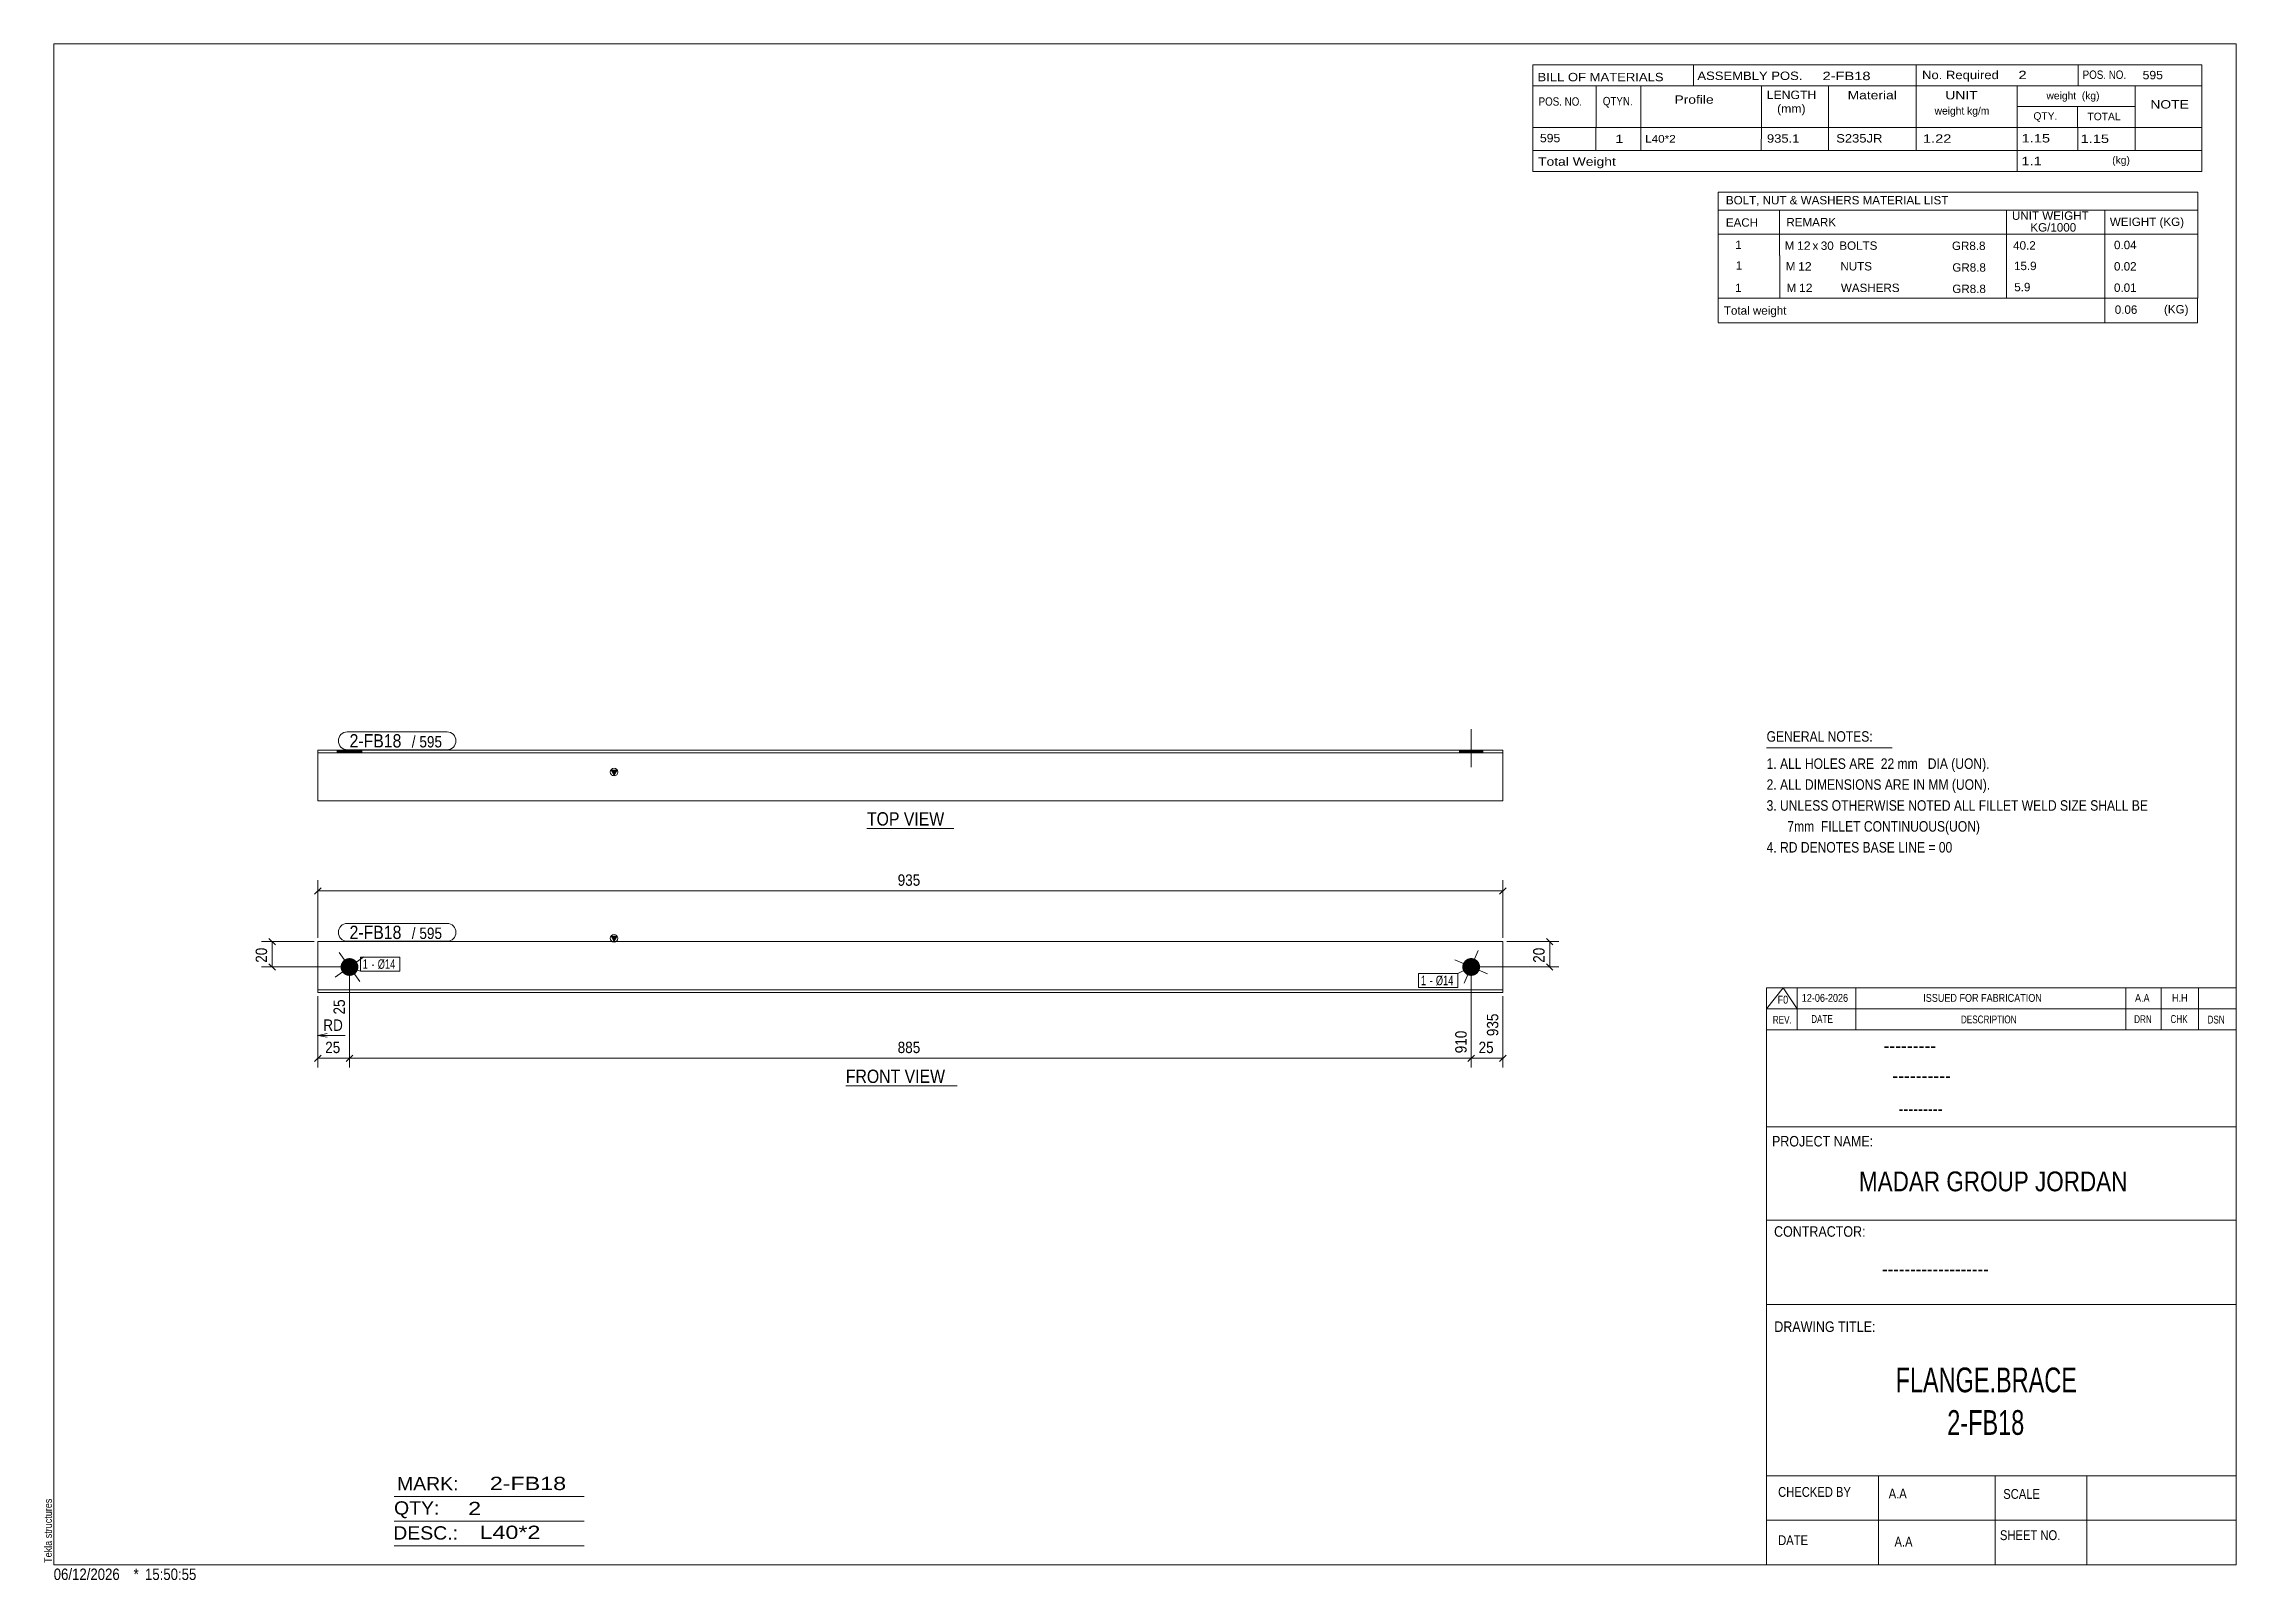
# Model space of a CAD drawing. Header units: millimetres. Extents: x 2 to 579, y 1 to 405.
import ezdxf

# ---------------------------------------------------------------- set-up
doc = ezdxf.new("R2010")
doc.units = ezdxf.units.MM
doc.linetypes.add('XKITLINE00', pattern=[0])
for name, color, linetype, lineweight in [('Bolt', 3, 'Continuous', 0), ('BoltMark', 7, 'Continuous', 0), ('Dimensions', 7, 'Continuous', 0), ('DrawingSheet', 5, 'Continuous', 0), ('OtherObjectType', 7, 'Continuous', 0), ('Part', 2, 'Continuous', 0), ('PartMark', 7, 'Continuous', 0)]:
    doc.layers.add(name, color=color, linetype=linetype, lineweight=lineweight)
doc.styles.add('@ARIAL_UNICODE_MS_BOLD', font='ARIAL.TTF')
doc.styles.add('ARIAL', font='ARIAL.TTF')
doc.styles.add('ARIAL_NARROW', font='ARIALN.TTF')
doc.styles.add('COMIC_SANS_MS_BOLD', font='COMICBD.TTF')
doc.styles.add('SWIS721_EX_BT', font='ARIAL.TTF')
doc.styles.add('SWISSE', font='ARIAL.TTF')

# ---------------------------------------------------------------- blocks, each defined once
blk = doc.blocks.new('*A1')
at = {"layer": 'Bolt'}
blk.add_hatch(color=3, dxfattribs=at).paths.add_polyline_path([(80.85, 160.9), (80.82, 160.95), (80.79, 161), (80.76, 161.05), (80.73, 161.1), (80.71, 161.15), (80.68, 161.2), (80.66, 161.25), (80.63, 161.31), (80.61, 161.36), (80.59, 161.41), (80.57, 161.47), (80.56, 161.52), (80.54, 161.58), (80.52, 161.63), (80.51, 161.69), (80.5, 161.74), (80.49, 161.8), (80.48, 161.86), (80.47, 161.91), (80.46, 161.97), (80.46, 162.03), (80.45, 162.08), (80.45, 162.14), (80.45, 162.2), (80.45, 162.26), (80.45, 162.31), (80.46, 162.37), (80.46, 162.43), (80.47, 162.48), (80.47, 162.54), (80.48, 162.6), (80.49, 162.65), (80.5, 162.71), (80.52, 162.77), (80.53, 162.82), (80.55, 162.88), (80.56, 162.93), (80.58, 162.99), (80.6, 163.04), (80.62, 163.09), (80.64, 163.15), (80.67, 163.2), (80.69, 163.25), (80.72, 163.3), (80.74, 163.35), (80.77, 163.4), (80.8, 163.45), (80.83, 163.5), (80.86, 163.54), (80.9, 163.59), (80.93, 163.64), (80.97, 163.68), (81, 163.73), (81.04, 163.77), (81.08, 163.81), (81.12, 163.85), (81.16, 163.89), (81.2, 163.93), (81.25, 163.97), (81.29, 164.01), (81.33, 164.04), (81.38, 164.08), (81.42, 164.11), (81.47, 164.15), (81.52, 164.18), (81.57, 164.21), (81.62, 164.24), (81.67, 164.27), (81.72, 164.29), (81.77, 164.32), (81.82, 164.34), (81.87, 164.37), (81.93, 164.39), (81.98, 164.41), (82.03, 164.43), (82.09, 164.44), (82.14, 164.46), (82.2, 164.48), (82.25, 164.49), (82.31, 164.5), (82.37, 164.51), (82.42, 164.52), (82.48, 164.53), (82.54, 164.54), (82.59, 164.54), (82.65, 164.55), (82.71, 164.55), (82.76, 164.55), (82.82, 164.55), (82.88, 164.55), (82.94, 164.54), (82.99, 164.54), (83.05, 164.53), (83.11, 164.53), (83.16, 164.52), (83.22, 164.51), (83.28, 164.5), (83.33, 164.48), (83.39, 164.47), (83.44, 164.45), (83.5, 164.44), (83.55, 164.42), (83.61, 164.4), (83.66, 164.38), (83.71, 164.36), (83.76, 164.33), (83.82, 164.31), (83.87, 164.28), (83.92, 164.26), (83.97, 164.23), (84.02, 164.2), (84.06, 164.17), (84.11, 164.14), (84.16, 164.1), (84.2, 164.07), (84.25, 164.03), (84.29, 164), (84.34, 163.96), (84.38, 163.92), (84.42, 163.88), (84.46, 163.84), (84.5, 163.8), (84.54, 163.75), (84.58, 163.71), (84.61, 163.67), (84.65, 163.62), (84.68, 163.58), (84.71, 163.53), (84.74, 163.48), (84.77, 163.43), (84.8, 163.38), (84.83, 163.33), (84.86, 163.28), (84.88, 163.23), (84.91, 163.18), (84.93, 163.13), (84.95, 163.07), (84.97, 163.02), (84.99, 162.97), (85.01, 162.91), (85.03, 162.86), (85.04, 162.8), (85.06, 162.75), (85.07, 162.69), (85.08, 162.63), (85.09, 162.58), (85.1, 162.52), (85.1, 162.46), (85.11, 162.41), (85.11, 162.35), (85.12, 162.29), (85.12, 162.24), (85.12, 162.18), (85.11, 162.12), (85.11, 162.06), (85.11, 162.01), (85.1, 161.95), (85.09, 161.89), (85.09, 161.84), (85.08, 161.78), (85.06, 161.72), (85.05, 161.67), (85.04, 161.61), (85.02, 161.56), (85, 161.5), (84.99, 161.45), (84.97, 161.39), (84.95, 161.34), (84.92, 161.29), (84.9, 161.24), (84.88, 161.18), (84.85, 161.13), (84.82, 161.08), (84.79, 161.03), (84.76, 160.98), (84.73, 160.94), (84.7, 160.89), (84.67, 160.84), (84.63, 160.8), (84.6, 160.75), (84.56, 160.71), (84.52, 160.66), (84.49, 160.62), (84.45, 160.58), (84.41, 160.54), (84.36, 160.5), (84.32, 160.46), (84.28, 160.42), (84.23, 160.39), (84.19, 160.35), (84.14, 160.32), (84.1, 160.29), (84.05, 160.26), (84, 160.23), (83.95, 160.2), (83.9, 160.17), (83.85, 160.14), (83.8, 160.12), (83.75, 160.09), (83.69, 160.07), (83.64, 160.05), (83.59, 160.03), (83.53, 160.01), (83.48, 159.99), (83.42, 159.97), (83.37, 159.96), (83.31, 159.94), (83.26, 159.93), (83.2, 159.92), (83.14, 159.91), (83.09, 159.9), (83.03, 159.9), (82.97, 159.89), (82.92, 159.89), (82.86, 159.88), (82.8, 159.88), (82.74, 159.88), (82.69, 159.89), (82.63, 159.89), (82.57, 159.89), (82.52, 159.9), (82.46, 159.91), (82.4, 159.91), (82.35, 159.92), (82.29, 159.94), (82.23, 159.95), (82.18, 159.96), (82.12, 159.98), (82.07, 160), (82.01, 160.01), (81.96, 160.03), (81.91, 160.05), (81.85, 160.08), (81.8, 160.1), (81.75, 160.12), (81.7, 160.15), (81.65, 160.18), (81.6, 160.21), (81.55, 160.24), (81.5, 160.27), (81.46, 160.3), (81.41, 160.33), (81.36, 160.37), (81.32, 160.4), (81.27, 160.44), (81.23, 160.48), (81.19, 160.51), (81.15, 160.55), (81.11, 160.59), (81.07, 160.64), (81.03, 160.68), (80.99, 160.72), (80.96, 160.77), (80.92, 160.81), (80.89, 160.86)], flags=17)
at = {"layer": 'Bolt', "color": 3, "linetype": 'XKITLINE00', "lineweight": 0}
for p, q in [((86.58, 164.93), (78.99, 159.5)), ((85.5, 158.42), (80.07, 166.01))]:
    blk.add_line(p, q, dxfattribs=at)
blk = doc.blocks.new('*A2')
at = {"layer": 'Bolt'}
blk.add_hatch(color=3, dxfattribs=at).paths.add_polyline_path([(376.84, 160.1), (376.78, 160.12), (376.73, 160.15), (376.68, 160.17), (376.63, 160.2), (376.58, 160.23), (376.54, 160.26), (376.49, 160.29), (376.44, 160.33), (376.39, 160.36), (376.35, 160.4), (376.31, 160.43), (376.26, 160.47), (376.22, 160.51), (376.18, 160.55), (376.14, 160.59), (376.1, 160.63), (376.06, 160.67), (376.02, 160.71), (375.99, 160.76), (375.95, 160.8), (375.92, 160.85), (375.88, 160.9), (375.85, 160.94), (375.82, 160.99), (375.79, 161.04), (375.76, 161.09), (375.74, 161.14), (375.71, 161.19), (375.69, 161.25), (375.66, 161.3), (375.64, 161.35), (375.62, 161.4), (375.6, 161.46), (375.58, 161.51), (375.57, 161.57), (375.55, 161.62), (375.54, 161.68), (375.53, 161.73), (375.51, 161.79), (375.5, 161.85), (375.5, 161.9), (375.49, 161.96), (375.48, 162.02), (375.48, 162.07), (375.48, 162.13), (375.47, 162.19), (375.47, 162.25), (375.48, 162.3), (375.48, 162.36), (375.48, 162.42), (375.49, 162.47), (375.5, 162.53), (375.5, 162.59), (375.51, 162.64), (375.53, 162.7), (375.54, 162.76), (375.55, 162.81), (375.57, 162.87), (375.58, 162.92), (375.6, 162.98), (375.62, 163.03), (375.64, 163.08), (375.66, 163.14), (375.69, 163.19), (375.71, 163.24), (375.74, 163.29), (375.76, 163.34), (375.79, 163.39), (375.82, 163.44), (375.85, 163.49), (375.88, 163.54), (375.92, 163.58), (375.95, 163.63), (375.99, 163.67), (376.02, 163.72), (376.06, 163.76), (376.1, 163.81), (376.14, 163.85), (376.18, 163.89), (376.22, 163.93), (376.26, 163.96), (376.31, 164), (376.35, 164.04), (376.4, 164.07), (376.44, 164.11), (376.49, 164.14), (376.54, 164.17), (376.58, 164.2), (376.63, 164.23), (376.68, 164.26), (376.73, 164.29), (376.78, 164.31), (376.84, 164.34), (376.89, 164.36), (376.94, 164.38), (377, 164.4), (377.05, 164.42), (377.1, 164.44), (377.16, 164.46), (377.21, 164.47), (377.27, 164.49), (377.33, 164.5), (377.38, 164.51), (377.44, 164.52), (377.49, 164.53), (377.55, 164.54), (377.61, 164.54), (377.67, 164.55), (377.72, 164.55), (377.78, 164.55), (377.84, 164.55), (377.89, 164.55), (377.95, 164.55), (378.01, 164.54), (378.07, 164.54), (378.12, 164.53), (378.18, 164.52), (378.24, 164.51), (378.29, 164.5), (378.35, 164.49), (378.4, 164.47), (378.46, 164.46), (378.51, 164.44), (378.57, 164.42), (378.62, 164.4), (378.67, 164.38), (378.73, 164.36), (378.78, 164.34), (378.83, 164.31), (378.88, 164.29), (378.93, 164.26), (378.98, 164.23), (379.03, 164.2), (379.08, 164.17), (379.13, 164.14), (379.18, 164.11), (379.22, 164.07), (379.27, 164.04), (379.31, 164), (379.35, 163.96), (379.4, 163.93), (379.44, 163.89), (379.48, 163.85), (379.52, 163.8), (379.56, 163.76), (379.59, 163.72), (379.63, 163.67), (379.67, 163.63), (379.7, 163.58), (379.73, 163.54), (379.76, 163.49), (379.79, 163.44), (379.82, 163.39), (379.85, 163.34), (379.88, 163.29), (379.91, 163.24), (379.93, 163.19), (379.95, 163.14), (379.97, 163.08), (380, 163.03), (380.01, 162.98), (380.03, 162.92), (380.05, 162.87), (380.06, 162.81), (380.08, 162.76), (380.09, 162.7), (380.1, 162.64), (380.11, 162.59), (380.12, 162.53), (380.13, 162.47), (380.13, 162.42), (380.14, 162.36), (380.14, 162.3), (380.14, 162.24), (380.14, 162.19), (380.14, 162.13), (380.14, 162.07), (380.13, 162.02), (380.13, 161.96), (380.12, 161.9), (380.11, 161.85), (380.1, 161.79), (380.09, 161.73), (380.08, 161.68), (380.06, 161.62), (380.05, 161.57), (380.03, 161.51), (380.01, 161.46), (380, 161.4), (379.97, 161.35), (379.95, 161.3), (379.93, 161.24), (379.9, 161.19), (379.88, 161.14), (379.85, 161.09), (379.82, 161.04), (379.79, 160.99), (379.76, 160.94), (379.73, 160.9), (379.7, 160.85), (379.66, 160.8), (379.63, 160.76), (379.59, 160.71), (379.56, 160.67), (379.52, 160.63), (379.48, 160.59), (379.44, 160.55), (379.4, 160.51), (379.35, 160.47), (379.31, 160.43), (379.27, 160.39), (379.22, 160.36), (379.17, 160.33), (379.13, 160.29), (379.08, 160.26), (379.03, 160.23), (378.98, 160.2), (378.93, 160.17), (378.88, 160.15), (378.83, 160.12), (378.78, 160.1), (378.73, 160.07), (378.67, 160.05), (378.62, 160.03), (378.57, 160.01), (378.51, 159.99), (378.46, 159.98), (378.4, 159.96), (378.35, 159.95), (378.29, 159.93), (378.23, 159.92), (378.18, 159.91), (378.12, 159.9), (378.06, 159.9), (378.01, 159.89), (377.95, 159.89), (377.89, 159.88), (377.84, 159.88), (377.78, 159.88), (377.72, 159.88), (377.66, 159.89), (377.61, 159.89), (377.55, 159.9), (377.49, 159.9), (377.44, 159.91), (377.38, 159.92), (377.32, 159.93), (377.27, 159.95), (377.21, 159.96), (377.16, 159.98), (377.1, 159.99), (377.05, 160.01), (376.99, 160.03), (376.94, 160.05), (376.89, 160.07)], flags=17)
at = {"layer": 'Bolt', "color": 3, "linetype": 'XKITLINE00', "lineweight": 0}
for p, q in [((382.1, 160.38), (373.52, 164.06)), ((379.65, 166.51), (375.97, 157.93))]:
    blk.add_line(p, q, dxfattribs=at)
blk = doc.blocks.new('*A3')
at = {"layer": 'Part'}
blk.add_hatch(color=2, dxfattribs=at).paths.add_polyline_path([(151.57, 170.28), (153.17, 170.28), (152.37, 168.88)], flags=17)
at = {"layer": 'Part', "color": 2, "linetype": 'XKITLINE00', "lineweight": 0}
for p, q in [((386.14, 168.88), (74.45, 168.88)), ((74.45, 168.88), (74.45, 156.22)), ((152.37, 168.88), (151.57, 170.28)), ((151.57, 170.28), (153.17, 170.28)), ((153.17, 170.28), (152.37, 168.88)), ((386.14, 168.88), (386.14, 156.22)), ((74.45, 156.22), (74.45, 155.55)), ((386.14, 156.22), (74.45, 156.22)), ((386.14, 155.55), (386.14, 156.22)), ((74.45, 155.55), (386.14, 155.55))]:
    blk.add_line(p, q, dxfattribs=at)
blk.add_circle((152.37, 169.78), 1, dxfattribs=at)
blk = doc.blocks.new('*A4')
at = {"layer": 'Bolt'}
blk.add_hatch(color=3, dxfattribs=at).paths.add_polyline_path([(86.04, 219.25), (86.04, 218.58), (79.53, 218.58), (79.53, 219.25)], flags=17)
at = {"layer": 'Bolt', "color": 3, "linetype": 'XKITLINE00', "lineweight": 0}
for p, q in [((79.53, 218.58), (79.53, 219.25)), ((82.78, 218.58), (82.78, 219.25)), ((86.04, 218.58), (86.04, 219.25))]:
    blk.add_line(p, q, dxfattribs=at)
blk = doc.blocks.new('*A5')
at = {"layer": 'Bolt'}
blk.add_hatch(color=3, dxfattribs=at).paths.add_polyline_path([(380.87, 219.25), (380.87, 218.58), (374.74, 218.58), (374.74, 219.25)], flags=17)
at = {"layer": 'Bolt', "color": 3, "linetype": 'XKITLINE00', "lineweight": 0}
for p, q in [((374.74, 218.58), (374.74, 219.25)), ((377.81, 214.75), (377.81, 224.75)), ((380.87, 218.58), (380.87, 219.25))]:
    blk.add_line(p, q, dxfattribs=at)
blk = doc.blocks.new('*A6')
at = {"layer": 'Part'}
blk.add_hatch(color=2, dxfattribs=at).paths.add_polyline_path([(151.57, 213.98), (153.17, 213.98), (152.37, 212.58)], flags=17)
at = {"layer": 'Part', "color": 2, "linetype": 'XKITLINE00', "lineweight": 0}
for p, q in [((74.45, 205.92), (74.45, 219.25)), ((74.45, 219.25), (386.14, 219.25)), ((386.14, 219.25), (386.14, 218.58)), ((386.14, 218.58), (74.45, 218.58)), ((152.37, 212.58), (151.57, 213.98)), ((151.57, 213.98), (153.17, 213.98)), ((153.17, 213.98), (152.37, 212.58)), ((386.14, 205.92), (386.14, 218.58)), ((386.14, 205.92), (74.45, 205.92))]:
    blk.add_line(p, q, dxfattribs=at)
blk.add_circle((152.37, 213.48), 1, dxfattribs=at)
blk = doc.blocks.new('*A7')
at = {"layer": 'DrawingSheet', "color": 5, "linetype": 'XKITLINE00', "lineweight": 0}
for p, q in [((579, 405), (5, 405)), ((5, 405), (5, 5)), ((579, 5), (579, 405)), ((5, 5), (579, 5))]:
    blk.add_line(p, q, dxfattribs=at)
at = {"layer": 'DrawingSheet', "color": 5, "style": 'ARIAL', "width": 0.85}
blk.add_text('Tekla structures', height=2, rotation=90, dxfattribs=at).set_placement((4.5, 5.5))
blk = doc.blocks.new('*A8')
at = {"layer": 'OtherObjectType', "color": 7, "linetype": 'XKITLINE00', "lineweight": 0}
for p, q in [((442.76, 365.95), (442.75, 354.95)), ((442.76, 365.95), (568.88, 365.95)), ((568.88, 365.95), (568.88, 354.95)), ((442.75, 361.3), (568.88, 361.3)), ((458.87, 361.31), (458.87, 354.95)), ((518.57, 361.31), (518.57, 354.95)), ((544.47, 361.29), (544.47, 354.95)), ((442.76, 354.92), (442.76, 349.42)), ((442.77, 354.95), (568.88, 354.95)), ((458.92, 354.95), (458.92, 349.33)), ((518.57, 354.95), (518.57, 349.33)), ((544.5, 354.95), (544.5, 349.45)), ((568.88, 354.95), (568.88, 349.45)), ((442.79, 349.33), (442.79, 343.72)), ((458.95, 349.33), (458.95, 343.71)), ((518.57, 349.33), (518.57, 343.71)), ((544.5, 349.33), (544.5, 343.83)), ((568.88, 349.33), (568.88, 343.83)), ((442.79, 343.7), (442.79, 338.13)), ((458.95, 343.71), (458.95, 338.09)), ((518.57, 343.71), (518.57, 338.09)), ((544.5, 343.71), (544.5, 338.1)), ((568.88, 343.71), (568.88, 338.1)), ((568.88, 338.1), (442.75, 338.13)), ((442.78, 338.09), (442.78, 331.69)), ((442.85, 338.09), (568.87, 338.09)), ((544.5, 338.06), (544.5, 331.64)), ((568.87, 338.06), (568.87, 331.65)), ((442.77, 331.65), (568.87, 331.65))]:
    blk.add_line(p, q, dxfattribs=at)
at = {"layer": 'OtherObjectType', "color": 7, "style": 'ARIAL_NARROW'}
for s, width, p in [('BOLT, NUT & WASHERS MATERIAL LIST', 1.211571, (444.79, 362.79)), ('EACH', 1.211571, (444.78, 356.92)), ('REMARK', 1.211571, (460.7, 357.01)), ('UNIT WEIGHT', 1.211571, (520.03, 358.72)), (' KG/1000', 1.211571, (524.02, 355.63)), ('WEIGHT (KG)', 1.211571, (545.78, 357.1)), ('1', 1.211571, (447.26, 351.05)), ('M', 1.211571, (460.26, 350.85)), ('12', 1.275, (463.5, 350.83)), ('x', 1.211571, (467.58, 350.83)), ('30', 1.211571, (469.76, 350.82)), ('BOLTS', 1.211571, (474.63, 350.84)), ('GR8.8', 1.211571, (504.25, 350.79)), ('40.2', 1.211571, (520.34, 350.88)), ('0.04', 1.211571, (546.87, 351.01)), ('1', 1.211571, (447.4, 345.61)), ('M', 1.211571, (460.54, 345.41)), ('12', 1.275, (463.78, 345.39)), ('NUTS', 1.211571, (474.91, 345.41)), ('GR8.8', 1.211571, (504.35, 345.09)), ('15.9', 1.211571, (520.56, 345.5)), ('0.02', 1.211571, (546.87, 345.39)), ('1', 1.211571, (447.24, 339.74)), ('M', 1.211571, (460.76, 339.74)), ('12', 1.275, (464, 339.72)), ('WASHERS', 1.211571, (475.04, 339.73)), ('GR8.8', 1.211571, (504.35, 339.47)), ('5.9', 1.211571, (520.64, 339.94)), ('0.01', 1.211571, (546.87, 339.78)), ('Total weight', 1.211571, (444.26, 333.77)), ('0.06', 1.211571, (547.07, 334)), ('(KG)', 1.211571, (560.02, 334.1))]:
    blk.add_text(s, height=2.2, dxfattribs=dict(at, width=width)).set_placement(p)
blk = doc.blocks.new('*A9')
at = {"layer": 'OtherObjectType', "color": 7, "linetype": 'XKITLINE00', "lineweight": 0}
blk.add_line((455.5, 219.82), (488.5, 219.82), dxfattribs=at)
at = {"layer": 'OtherObjectType', "color": 7, "style": 'ARIAL_NARROW', "width": 1.008832}
for s, p in [('GENERAL NOTES:', (455.5, 221.47)), ('1. ALL HOLES ARE  22 mm   DIA (UON).', (455.5, 214.32)), ('2. ALL DIMENSIONS ARE IN MM (UON).', (455.5, 208.82)), ('3. UNLESS OTHERWISE NOTED ALL FILLET WELD SIZE SHALL BE', (455.5, 203.32)), ('7mm  FILLET CONTINUOUS(UON)', (460.95, 197.82)), ('4. RD DENOTES BASE LINE = 00', (455.5, 192.32))]:
    blk.add_text(s, height=2.75, dxfattribs=at).set_placement(p)
blk = doc.blocks.new('*A10')
at = {"layer": 'OtherObjectType', "color": 7, "linetype": 'XKITLINE00', "lineweight": 0}
for p, q in [((455.5, 156.76), (579, 156.76)), ((455.5, 151.21), (459.82, 156.76)), ((455.5, 151.21), (455.5, 156.76)), ((459.82, 156.76), (463.53, 151.21)), ((463.53, 151.21), (463.53, 156.76)), ((478.97, 151.21), (478.97, 156.76)), ((549.98, 151.21), (549.98, 156.76)), ((559.24, 151.21), (559.24, 156.76)), ((569.12, 151.21), (569.12, 156.76)), ((579, 151.21), (579, 156.76)), ((455.5, 151.21), (579, 151.21)), ((455.5, 145.65), (455.5, 151.21)), ((459.21, 151.21), (579, 151.21)), ((463.53, 145.65), (463.53, 151.21)), ((478.97, 145.65), (478.97, 151.21)), ((549.98, 145.65), (549.98, 151.21)), ((559.24, 145.65), (559.24, 151.21)), ((569.12, 145.65), (569.12, 151.21)), ((579, 145.65), (579, 151.21))]:
    blk.add_line(p, q, dxfattribs=at)
at = {"layer": 'OtherObjectType', "color": 7, "style": 'ARIAL_NARROW'}
for s, height, width, p in [('F0', 2.058, 1.008832, (458.4, 152.59)), ('12-06-2026', 2.058, 1.008832, (464.76, 153.06)), ('ISSUED FOR FABRICATION', 2.0583, 1.008832, (496.71, 153.06)), ('A.A', 2.058, 1.008832, (552.4, 153.06)), ('H.H', 2.058, 1.008832, (562.13, 153.06)), ('REV.', 2.058, 0.907949, (457.13, 147.31)), ('DATE', 2.058, 0.907949, (467.23, 147.5)), ('DESCRIPTION', 2.0583, 0.907949, (506.61, 147.39)), ('DRN', 2.058, 0.907949, (552.17, 147.47)), ('CHK', 2.058, 0.907949, (561.72, 147.5)), ('DSN', 2.058, 0.907949, (571.47, 147.35))]:
    blk.add_text(s, height=height, dxfattribs=dict(at, width=width)).set_placement(p)
blk = doc.blocks.new('*A11')
at = {"layer": 'OtherObjectType', "color": 6, "linetype": 'XKITLINE00', "lineweight": 0}
for p, q in [((94.5, 23), (144.5, 23)), ((94.5, 16.5), (144.5, 16.5)), ((94.5, 10), (144.5, 10))]:
    blk.add_line(p, q, dxfattribs=at)
at = {"layer": 'OtherObjectType', "color": 6, "style": 'ARIAL_NARROW'}
for s, width, p in [('MARK:', 1.275, (95.27, 24.58)), ('2-FB18', 1.525501, (119.69, 24.65)), ('QTY:', 1.275, (94.5, 18.19)), ('2', 1.525501, (113.99, 18.05)), ('DESC.:', 1.275, (94.29, 11.63)), ('L40*2', 1.525501, (117, 11.79))]:
    blk.add_text(s, height=3.5, dxfattribs=dict(at, width=width)).set_placement(p)
blk = doc.blocks.new('*A12')
at = {"layer": 'OtherObjectType', "color": 2, "linetype": 'XKITLINE00', "lineweight": 0}
for p, q in [((455.5, 145.65), (579, 145.65)), ((455.5, 5), (455.5, 145.64)), ((578.98, 145.64), (579, 5)), ((579, 120.14), (455.5, 120.14)), ((455.5, 95.63), (579, 95.63)), ((579, 73.49), (455.5, 73.49)), ((579, 28.4), (455.5, 28.4)), ((484.94, 28.4), (484.94, 5)), ((515.62, 5), (515.62, 28.4)), ((539.75, 5), (539.75, 28.4)), ((579, 16.7), (455.5, 16.7)), ((579, 5), (455.5, 5))]:
    blk.add_line(p, q, dxfattribs=at)
at = {"layer": 'OtherObjectType', "color": 4, "style": '@ARIAL_UNICODE_MS_BOLD', "width": 0.85}
blk.add_text('---------', height=3.9, dxfattribs=at).set_placement((486.23, 139.59))
at = {"layer": 'OtherObjectType', "color": 7, "style": 'ARIAL', "width": 0.85}
for s, height, p in [('----------', 3.9, (488.56, 131.77)), ('---------', 3.25, (490.21, 123.31))]:
    blk.add_text(s, height=height, dxfattribs=at).set_placement(p)
at = {"layer": 'OtherObjectType', "color": 3, "width": 0.85}
for s, style, p in [('PROJECT NAME:', 'SWIS721_EX_BT', (456.92, 115.01)), ('CONTRACTOR:', 'SWISSE', (457.47, 91.27)), ('DRAWING TITLE:', 'SWIS721_EX_BT', (457.53, 66.24))]:
    blk.add_text(s, height=2.7618, dxfattribs=dict(at, style=style)).set_placement(p)
at = {"layer": 'OtherObjectType', "color": 7, "width": 0.85}
for s, height, p in [('MADAR GROUP JORDAN', 5.2, (479.79, 103.23)), ('CHECKED BY', 2.592, (458.53, 22.86)), ('A.A', 2.592, (487.61, 22.45)), ('SCALE', 2.592, (517.74, 22.33)), ('DATE', 2.592, (458.54, 10.16)), ('A.A', 2.592, (489.14, 9.76)), ('SHEET NO.', 2.592, (516.87, 11.49))]:
    blk.add_text(s, height=height, dxfattribs=at).set_placement(p)
at = {"layer": 'OtherObjectType', "color": 1}
for s, height, style, width, p in [('-------------------', 3.9, 'COMIC_SANS_MS_BOLD', 0.85, (485.87, 80.86)), ('FLANGE.BRACE', 6.5, 'ARIAL', 0.68, (489.43, 50.37)), ('2-FB18', 6.5, 'ARIAL', 0.68, (503.02, 39.17))]:
    blk.add_text(s, height=height, dxfattribs=dict(at, style=style, width=width)).set_placement(p)
blk = doc.blocks.new('*A13')
at = {"layer": 'OtherObjectType', "color": 7, "linetype": 'XKITLINE00', "lineweight": 0}
for p, q in [((393.98, 399.5), (569.98, 399.5)), ((393.98, 399.5), (393.98, 388.5)), ((436.26, 399.42), (436.26, 393.87)), ((494.85, 394), (494.85, 399.5)), ((537.43, 393.96), (537.43, 399.42)), ((569.98, 394), (569.98, 399.5)), ((393.98, 394), (569.98, 394)), ((410.64, 394), (410.64, 383)), ((422.4, 393.98), (422.4, 383.03)), ((454.12, 393.99), (454.13, 383)), ((471.78, 393.98), (471.78, 383)), ((494.85, 393.98), (494.85, 383)), ((521.43, 394), (521.43, 383)), ((552.42, 394), (552.42, 383)), ((569.98, 394), (569.98, 388.5)), ((393.98, 388.5), (393.98, 383)), ((521.45, 388.52), (552.45, 388.52)), ((537.28, 388.52), (537.28, 383)), ((569.98, 388.5), (569.98, 383)), ((393.98, 383), (569.98, 383)), ((393.98, 383), (393.98, 376.95)), ((410.63, 383), (410.63, 376.95)), ((422.44, 382.99), (422.44, 376.95)), ((454.12, 383), (454.11, 376.95)), ((471.79, 383), (471.79, 376.95)), ((494.87, 383), (494.87, 376.95)), ((521.44, 383), (521.44, 376.95)), ((537.33, 382.95), (537.33, 376.95)), ((552.43, 383), (552.43, 376.95)), ((569.98, 383), (569.98, 376.95)), ((393.98, 376.95), (569.98, 376.95)), ((393.98, 376.95), (393.98, 371.45)), ((521.44, 376.95), (521.44, 371.45)), ((569.98, 376.95), (569.98, 371.45)), ((393.98, 371.45), (569.98, 371.45))]:
    blk.add_line(p, q, dxfattribs=at)
at = {"layer": 'OtherObjectType', "color": 7, "style": 'ARIAL_NARROW'}
for s, height, width, p in [('No. Required', 2.2, 1.36, (496.39, 395.72)), ('2', 2.2, 1.525501, (521.75, 395.72)), ('POS. NO.', 2.2, 1.02, (538.63, 395.79)), ('595', 2.2, 1.270501, (554.4, 395.69)), ('BILL OF MATERIALS', 2.2, 1.36, (395.25, 395.16)), ('ASSEMBLY POS.', 2.2, 1.36, (437.3, 395.5)), ('LENGTH', 2.2, 1.275, (455.54, 390.49)), ('2-FB18', 2.2, 1.525501, (470.23, 395.46)), ('Material', 2.2, 1.445, (476.81, 390.41)), ('UNIT', 2.2, 1.445, (502.52, 390.4)), ('weight  (kg)', 1.98, 1.19, (529.11, 390.39)), ('POS. NO.', 2.2, 1.02, (395.53, 388.74)), ('QTYN.', 2.2, 1.02, (412.42, 388.84)), ('Profile', 2.2, 1.445, (431.26, 389.25)), ('(mm)', 2.2, 1.275, (458.26, 386.86)), ('weight kg/m', 1.98, 1.19, (499.69, 386.4)), ('QTY.', 1.98, 1.19, (525.68, 385.03)), ('TOTAL', 1.98, 1.19, (539.9, 384.91)), ('NOTE', 2.2, 1.445, (556.44, 387.99)), ('595', 2.2, 1.270501, (395.89, 379.12)), ('1', 2.2, 1.525501, (415.71, 378.91)), ('L40*2', 1.98, 1.355501, (423.56, 379.04)), ('935.1', 2.2, 1.355501, (455.59, 379.01)), ('S235JR', 2.2, 1.355501, (473.81, 379.05)), ('1.22', 2.2, 1.525501, (496.62, 378.99)), ('1.15', 2.2, 1.525501, (522.57, 379.07)), ('1.15', 2.2, 1.525501, (538.08, 378.94)), ('Total Weight', 2.2, 1.445, (395.4, 372.94)), ('1.1', 2.2, 1.525501, (522.52, 373.09)), ('(kg)', 1.98, 1.19, (546.4, 373.46))]:
    blk.add_text(s, height=height, dxfattribs=dict(at, width=width)).set_placement(p)
blk = doc.blocks.new('*A14')
at = {"layer": 'OtherObjectType', "color": 7, "style": 'ARIAL_NARROW', "width": 1.008832}
for s, p in [('06/12/2026', (4.99, 1)), ('*', (26, 1)), ('15:50:55', (29, 1))]:
    blk.add_text(s, height=3, dxfattribs=at).set_placement(p)
blk = doc.blocks.new('*A15')
at = {"layer": 'Dimensions', "color": 7, "linetype": 'XKITLINE00', "lineweight": 0}
for p, q in [((73.45, 168.88), (59.6, 168.88)), ((61.6, 169.73), (63.3, 168.03)), ((62.45, 162.22), (62.45, 168.88)), ((81.78, 162.22), (59.6, 162.22)), ((61.6, 163.07), (63.3, 161.37))]:
    blk.add_line(p, q, dxfattribs=at)
at = {"layer": 'Dimensions', "color": 3}
for p in [(62.45, 168.88), (62.45, 162.22)]:
    blk.add_point(p, dxfattribs=at)
at = {"layer": 'Dimensions', "color": 3, "style": 'ARIAL', "width": 0.85}
blk.add_text('20', height=3, rotation=90.00021, dxfattribs=at).set_placement((61.1, 163.32))
blk = doc.blocks.new('*A16')
at = {"layer": 'Dimensions', "color": 7, "linetype": 'XKITLINE00', "lineweight": 0}
for p, q in [((387.14, 168.88), (400.85, 168.88)), ((397.6, 169.73), (399.3, 168.03)), ((398.45, 162.22), (398.45, 168.88)), ((378.81, 162.22), (400.85, 162.22)), ((397.6, 163.07), (399.3, 161.37))]:
    blk.add_line(p, q, dxfattribs=at)
at = {"layer": 'Dimensions', "color": 3}
for p in [(398.45, 168.88), (398.45, 162.22)]:
    blk.add_point(p, dxfattribs=at)
at = {"layer": 'Dimensions', "color": 3, "style": 'ARIAL', "width": 0.85}
blk.add_text('20', height=3, rotation=90.00021, dxfattribs=at).set_placement((397.1, 163.32))
blk = doc.blocks.new('*A17')
at = {"layer": 'Dimensions', "color": 7, "linetype": 'XKITLINE00', "lineweight": 0}
for p, q in [((74.45, 169.88), (74.45, 185.07)), ((386.14, 169.88), (386.14, 185.07)), ((75.3, 183.07), (73.6, 181.37)), ((74.45, 182.22), (386.14, 182.22)), ((386.99, 183.07), (385.29, 181.37))]:
    blk.add_line(p, q, dxfattribs=at)
at = {"layer": 'Dimensions', "color": 3}
for p in [(74.45, 182.22), (386.14, 182.22)]:
    blk.add_point(p, dxfattribs=at)
at = {"layer": 'Dimensions', "color": 3, "style": 'ARIAL', "width": 0.85}
blk.add_text('935', height=3, dxfattribs=at).set_placement((226.96, 183.57))
blk = doc.blocks.new('*A18')
at = {"layer": 'Dimensions', "color": 7, "linetype": 'XKITLINE00', "lineweight": 0}
for p, q in [((82.78, 161.22), (82.78, 135.82)), ((74.45, 154.55), (74.45, 135.82)), ((74.45, 154.55), (74.45, 141.82)), ((76.95, 144.72), (74.45, 144.22)), ((76.95, 143.72), (74.45, 144.22)), ((81.67, 144.22), (74.45, 144.22)), ((75.3, 139.07), (73.6, 137.37)), ((83.63, 139.07), (81.93, 137.37)), ((74.45, 138.22), (82.78, 138.22))]:
    blk.add_line(p, q, dxfattribs=at)
at = {"layer": 'Dimensions', "color": 7}
blk.add_point((74.45, 144.22), dxfattribs=at)
at = {"layer": 'Dimensions', "color": 3}
for p in [(74.45, 138.22), (82.78, 138.22)]:
    blk.add_point(p, dxfattribs=at)
at = {"layer": 'Dimensions', "color": 3, "style": 'ARIAL', "width": 0.85}
blk.add_text('25', height=3, rotation=90.00021, dxfattribs=at).set_placement((81.58, 149.72))
for s, p in [('RD', (75.89, 145.42)), ('25', (76.39, 139.57))]:
    blk.add_text(s, height=3, dxfattribs=at).set_placement(p)
blk = doc.blocks.new('*A19')
at = {"layer": 'Dimensions', "color": 7, "linetype": 'XKITLINE00', "lineweight": 0}
for p, q in [((82.78, 161.22), (82.78, 135.82)), ((377.81, 161.22), (377.81, 135.82)), ((83.63, 139.07), (81.93, 137.37)), ((378.66, 139.07), (376.96, 137.37)), ((82.78, 138.22), (377.81, 138.22))]:
    blk.add_line(p, q, dxfattribs=at)
at = {"layer": 'Dimensions', "color": 3}
for p in [(82.78, 138.22), (377.81, 138.22)]:
    blk.add_point(p, dxfattribs=at)
at = {"layer": 'Dimensions', "color": 3, "style": 'ARIAL', "width": 0.85}
blk.add_text('910', height=3, rotation=90.00021, dxfattribs=at).set_placement((376.61, 139.52))
blk.add_text('885', height=3, dxfattribs=at).set_placement((226.96, 139.57))
blk = doc.blocks.new('*A20')
at = {"layer": 'Dimensions', "color": 7, "linetype": 'XKITLINE00', "lineweight": 0}
for p, q in [((377.81, 161.22), (377.81, 135.82)), ((386.14, 154.55), (386.14, 135.82)), ((378.66, 139.07), (376.96, 137.37)), ((386.99, 139.07), (385.29, 137.37)), ((377.81, 138.22), (386.14, 138.22))]:
    blk.add_line(p, q, dxfattribs=at)
at = {"layer": 'Dimensions', "color": 3}
for p in [(377.81, 138.22), (386.14, 138.22)]:
    blk.add_point(p, dxfattribs=at)
at = {"layer": 'Dimensions', "color": 3, "style": 'ARIAL', "width": 0.85}
blk.add_text('935', height=3, rotation=90.00021, dxfattribs=at).set_placement((384.94, 144.02))
blk.add_text('25', height=3, dxfattribs=at).set_placement((379.75, 139.57))
blk = doc.blocks.new('*A21')
at = {"layer": 'BoltMark', "color": 7, "linetype": 'XKITLINE00', "lineweight": 0}
for p, q in [((377.81, 162.22), (374.27, 160.53)), ((363.98, 160.53), (374.27, 160.53)), ((363.98, 156.83), (363.98, 160.53)), ((363.98, 156.83), (374.27, 156.83)), ((374.27, 156.83), (374.27, 160.53))]:
    blk.add_line(p, q, dxfattribs=at)
at = {"layer": 'BoltMark', "color": 3, "style": 'ARIAL_NARROW', "width": 0.85}
for s, p in [('1', (364.58, 157.43)), ('-', (366.85, 157.43)), ('Ø14', (368.51, 157.43))]:
    blk.add_text(s, height=2.5, dxfattribs=at).set_placement(p)
blk = doc.blocks.new('*A22')
at = {"layer": 'BoltMark', "color": 7, "linetype": 'XKITLINE00', "lineweight": 0}
for p, q in [((82.78, 162.22), (85.68, 161.14)), ((85.68, 164.84), (95.98, 164.84)), ((85.68, 161.14), (85.68, 164.84)), ((95.98, 161.14), (95.98, 164.84)), ((85.68, 161.14), (95.98, 161.14))]:
    blk.add_line(p, q, dxfattribs=at)
at = {"layer": 'BoltMark', "color": 3, "style": 'ARIAL_NARROW', "width": 0.85}
for s, p in [('1', (86.28, 161.74)), ('-', (88.55, 161.74)), ('Ø14', (90.21, 161.74))]:
    blk.add_text(s, height=2.5, dxfattribs=at).set_placement(p)
blk = doc.blocks.new('*A23')
at = {"layer": 'PartMark', "color": 7, "linetype": 'XKITLINE00', "lineweight": 0}
for p, q in [((82.2, 173.68), (108.44, 173.68)), ((82.2, 168.98), (108.44, 168.98))]:
    blk.add_line(p, q, dxfattribs=at)
for centre, start, end in [((82.2, 171.33), 90, 270), ((108.44, 171.33), 270, 90)]:
    blk.add_arc(centre, 2.35, start, end, dxfattribs=at)
at = {"layer": 'PartMark', "color": 1, "style": 'ARIAL', "width": 0.85}
blk.add_text('2-FB18', height=3.5, dxfattribs=at).set_placement((82.8, 169.58))
at = {"layer": 'PartMark', "color": 3, "style": 'ARIAL', "width": 0.85}
for s, p in [('/', (99.16, 169.58)), ('595', (101.17, 169.58))]:
    blk.add_text(s, height=3, dxfattribs=at).set_placement(p)
blk = doc.blocks.new('*A24')
at = {"layer": 'OtherObjectType', "color": 7, "linetype": 'XKITLINE00', "lineweight": 0}
blk.add_line((213.33, 130.97), (242.62, 130.97), dxfattribs=at)
at = {"layer": 'OtherObjectType', "color": 7, "style": 'ARIAL', "width": 0.85}
blk.add_text('FRONT VIEW', height=3.5, dxfattribs=at).set_placement((213.33, 131.72))
blk = doc.blocks.new('*A25')
at = {"layer": 'PartMark', "color": 7, "linetype": 'XKITLINE00', "lineweight": 0}
for p, q in [((82.2, 224.05), (108.44, 224.05)), ((82.2, 219.35), (108.44, 219.35))]:
    blk.add_line(p, q, dxfattribs=at)
for centre, start, end in [((82.2, 221.7), 90, 270), ((108.44, 221.7), 270, 90)]:
    blk.add_arc(centre, 2.35, start, end, dxfattribs=at)
at = {"layer": 'PartMark', "color": 1, "style": 'ARIAL', "width": 0.85}
blk.add_text('2-FB18', height=3.5, dxfattribs=at).set_placement((82.8, 219.95))
at = {"layer": 'PartMark', "color": 3, "style": 'ARIAL', "width": 0.85}
for s, p in [('/', (99.16, 219.95)), ('595', (101.17, 219.95))]:
    blk.add_text(s, height=3, dxfattribs=at).set_placement(p)
blk = doc.blocks.new('*A26')
at = {"layer": 'OtherObjectType', "color": 7, "linetype": 'XKITLINE00', "lineweight": 0}
blk.add_line((218.88, 198.67), (241.71, 198.67), dxfattribs=at)
at = {"layer": 'OtherObjectType', "color": 7, "style": 'ARIAL', "width": 0.85}
blk.add_text('TOP VIEW', height=3.5, dxfattribs=at).set_placement((218.88, 199.42))

msp = doc.modelspace()

# ---------------------------------------------------------------- block references
at = {"lineweight": 0}
for name in ['*A7', '*A13', '*A8', '*A4', '*A25', '*A5', '*A9', '*A26', '*A17', '*A23', '*A15', '*A16', '*A1', '*A22', '*A21', '*A2', '*A18', '*A19', '*A20', '*A10', '*A12', '*A24', '*A11', '*A14']:
    msp.add_blockref(name, (0, 0), dxfattribs=at)
at = {"layer": 'Part', "lineweight": 0}
for name in ['*A6', '*A3']:
    msp.add_blockref(name, (0, 0), dxfattribs=at)

doc.saveas('drawing.dxf')
